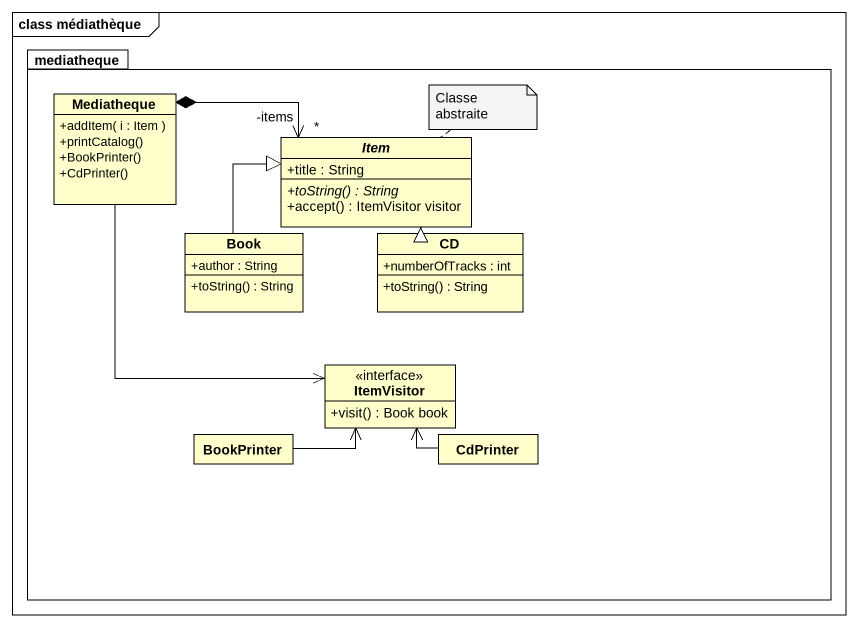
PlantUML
@startuml
mainframe class médiathèque
hide circle
hide empty members
skinparam classAttributeIconSize 0
package mediatheque {
  class Mediatheque {
    +addItem( i : Item )
    +printCatalog()
    +BookPrinter()
    +CdPrinter()
  }
  abstract class Item {
    +title : String
    {abstract} +toString() : String
    +accept() : ItemVisitor visitor
  }
  class Book {
    +author : String
    +toString() : String
  }
  class CD {
    +numberOfTracks : int
    +toString() : String
  }
  interface ItemVisitor {
    +visit() : Book book
  }
  class BookPrinter
  class CdPrinter
}
Mediatheque *-right-> "*\n-items" Item
Mediatheque --> ItemVisitor
Book -up-|> Item
CD -up-|> Item
BookPrinter -right-> ItemVisitor
CdPrinter -left-> ItemVisitor
note top of Item : Classe abstraite
@enduml
